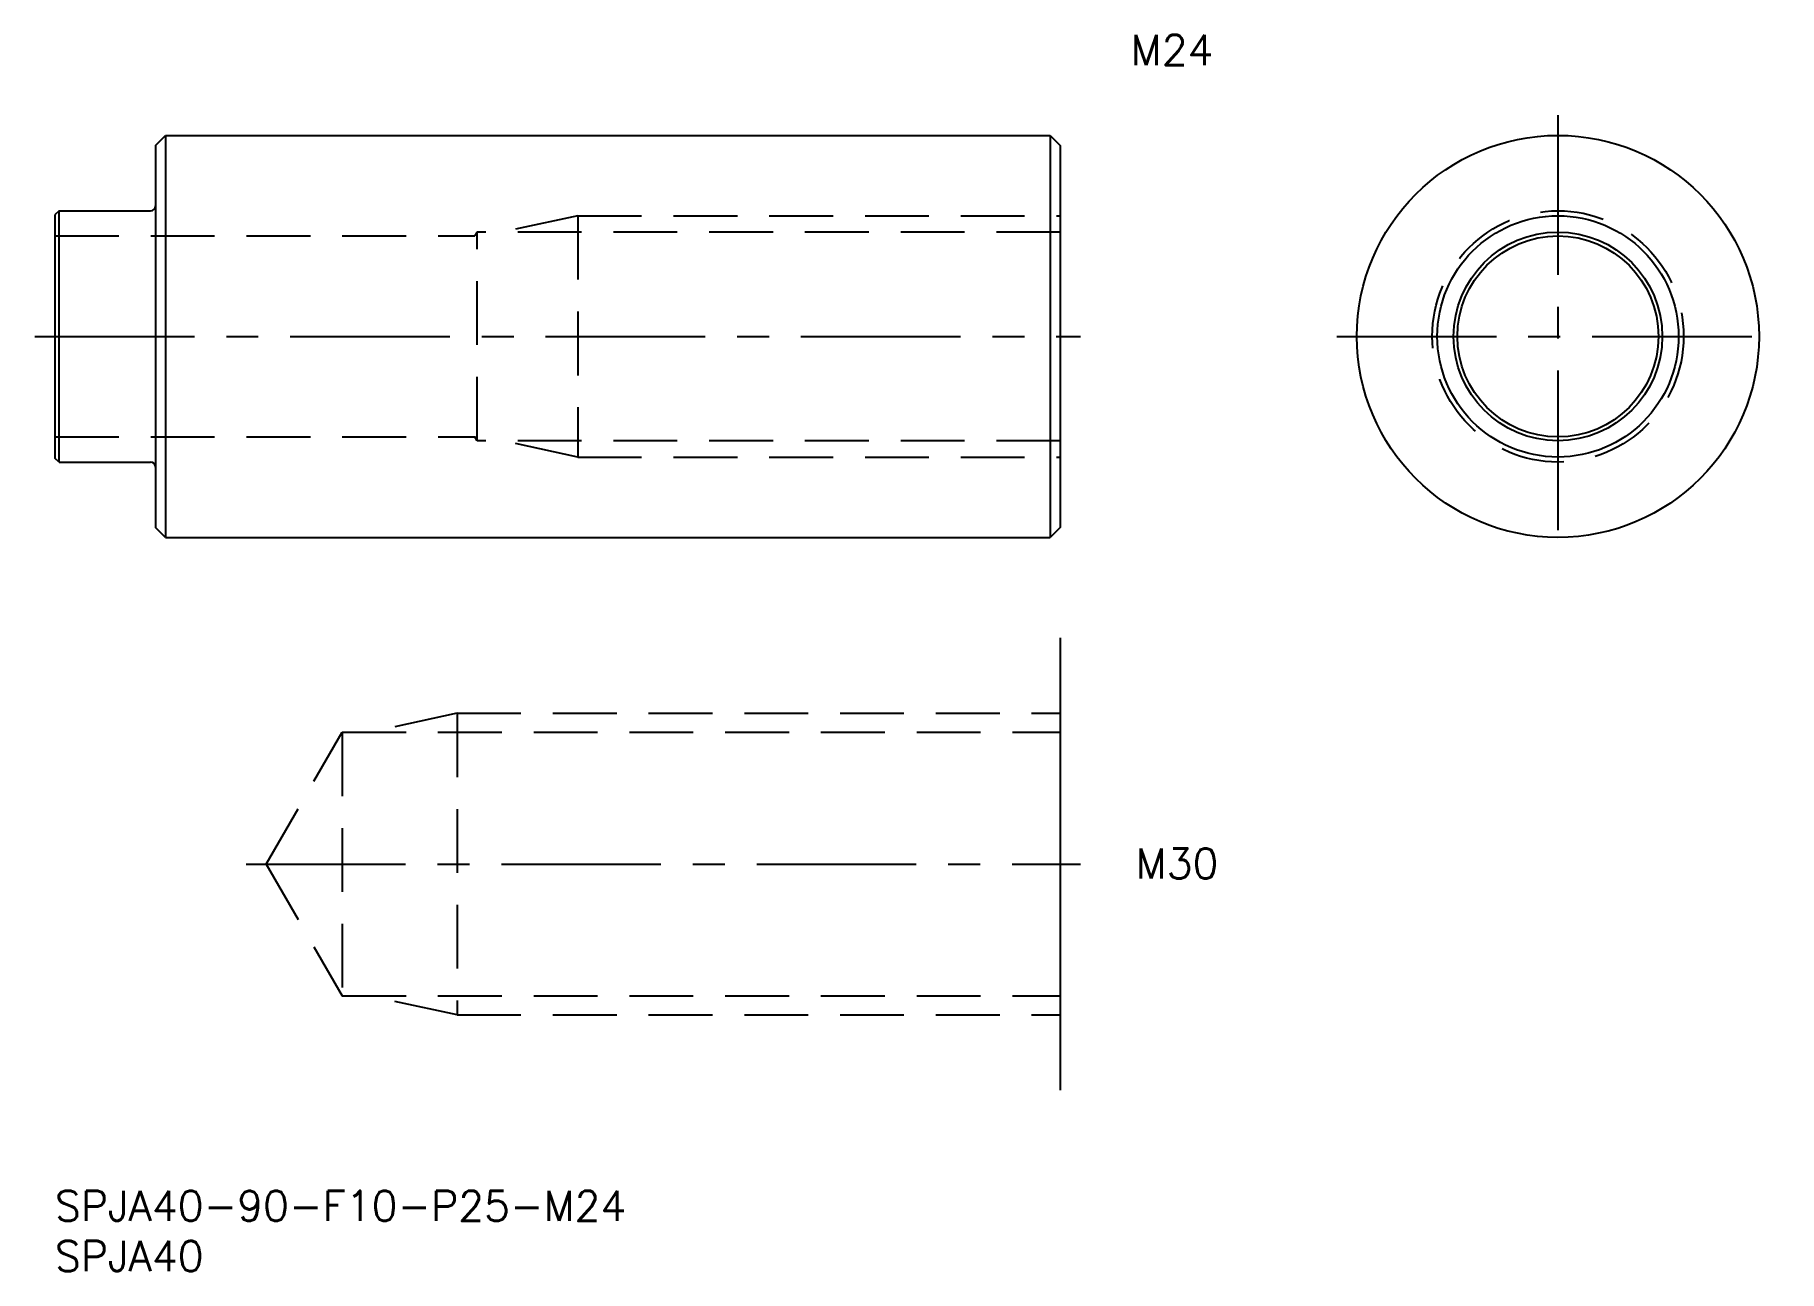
# Model space of a CAD drawing. Extents: x -2 to 171, y -8 to 115.
import ezdxf

# ---------------------------------------------------------------- set-up
doc = ezdxf.new("R2010")
doc.units = 0
doc.header["$LTSCALE"] = 0.5
doc.linetypes.add('CENTER', pattern=[50.8, 31.75, -6.35, 6.35, -6.35])
doc.linetypes.add('DASHED', pattern=[19.05, 12.7, -6.35])
for name, color, linetype in [('MSM_CENTER', 1, 'CENTER'), ('MSM_CONTINUOUS', 7, 'CONTINUOUS'), ('MSM_DASHED', 4, 'DASHED'), ('MSM_NARROW', 5, 'CONTINUOUS'), ('MSM_PART_NUMBER', 7, 'CONTINUOUS')]:
    doc.layers.add(name, color=color, linetype=linetype)
doc.styles.get("Standard").update_dxf_attribs({"font": 'txt.shx', "height": 3, "bigfont": 'bigfont.shx'})

# ---------------------------------------------------------------- blocks, each defined once
blk = doc.blocks.new('*U4')
at = {"layer": 'MSM_PART_NUMBER'}
blk.add_text('SPJA40-90-F10-P25-M24', height=3, dxfattribs=at).set_placement((0, -3))
blk = doc.blocks.new('*U5')
at = {"layer": 'MSM_PART_NUMBER'}
blk.add_text('SPJA40', height=3, dxfattribs=at).set_placement((0, -8))
blk = doc.blocks.new('*U6')
at = {"layer": 'MSM_PART_NUMBER'}
blk.add_text('M30', height=3, dxfattribs=at).set_placement((107.5, 31.06))
blk = doc.blocks.new('*U7')
at = {"layer": 'MSM_PART_NUMBER'}
blk.add_text('M24', height=3, rotation=360, dxfattribs=at).set_placement((107, 112))

msp = doc.modelspace()

# ---------------------------------------------------------------- linework, layer by layer
at = {"layer": 'MSM_CENTER'}
for p, q in [((149.5, 107), (149.5, 63)), ((-2, 85), (102, 85)), ((127.5, 85), (171.5, 85)), ((19, 32.5), (102, 32.5))]:
    msp.add_line(p, q, dxfattribs=at)
at = {"layer": 'MSM_CONTINUOUS'}
for p, q in [((10, 104), (11, 105)), ((11, 105), (99, 105)), ((11, 105), (11, 65)), ((99, 105), (99, 65)), ((99, 105), (100, 104)), ((10, 104), (10, 66)), ((100, 104), (100, 66)), ((0.4, 97.5), (0, 97.1)), ((0.4, 97.5), (9.5, 97.5)), ((0.4, 72.5), (0.4, 97.5)), ((0, 97.1), (0, 72.9)), ((0.4, 72.5), (0, 72.9)), ((0.4, 72.5), (9.5, 72.5)), ((11, 65), (10, 66)), ((100, 66), (99, 65)), ((11, 65), (99, 65)), ((100, 55), (100, 10))]:
    msp.add_line(p, q, dxfattribs=at)
for radius in [20, 10.38, 10]:
    msp.add_circle((149.5, 85), radius, dxfattribs=at)
for centre, start, end in [((9.5, 98), 270, 0), ((9.5, 72), 0, 90)]:
    msp.add_arc(centre, 0.5, start, end, dxfattribs=at)
at = {"layer": 'MSM_DASHED'}
for p, q in [((52, 97), (44.5, 95.38)), ((52, 97), (100, 97)), ((52, 97), (52, 73)), ((0, 95), (41.77, 95)), ((41.99, 95.38), (41.77, 95)), ((41.99, 74.62), (41.99, 95.38)), ((100, 95.38), (41.99, 95.38)), ((0, 75), (41.77, 75)), ((41.99, 74.62), (41.77, 75)), ((100, 74.62), (41.99, 74.62)), ((52, 73), (44.5, 74.62)), ((52, 73), (100, 73)), ((40, 47.5), (31.25, 45.61)), ((40, 47.5), (100, 47.5)), ((40, 47.5), (40, 17.5)), ((21, 32.5), (28.57, 45.61)), ((28.57, 45.61), (100, 45.61)), ((28.57, 45.61), (28.57, 19.39)), ((21, 32.5), (28.57, 19.39)), ((28.57, 19.39), (100, 19.39)), ((40, 17.5), (31.25, 19.39)), ((40, 17.5), (100, 17.5))]:
    msp.add_line(p, q, dxfattribs=at)
msp.add_circle((149.5, 85), 12.5, dxfattribs=at)
at = {"layer": 'MSM_NARROW'}
msp.add_circle((149.5, 85), 12, dxfattribs=at)

# ---------------------------------------------------------------- block references
at = {"layer": 'MSM_CONTINUOUS'}
for name in ['*U7', '*U6', '*U4', '*U5']:
    msp.add_blockref(name, (0, 0), dxfattribs=at)

doc.saveas('drawing.dxf')
